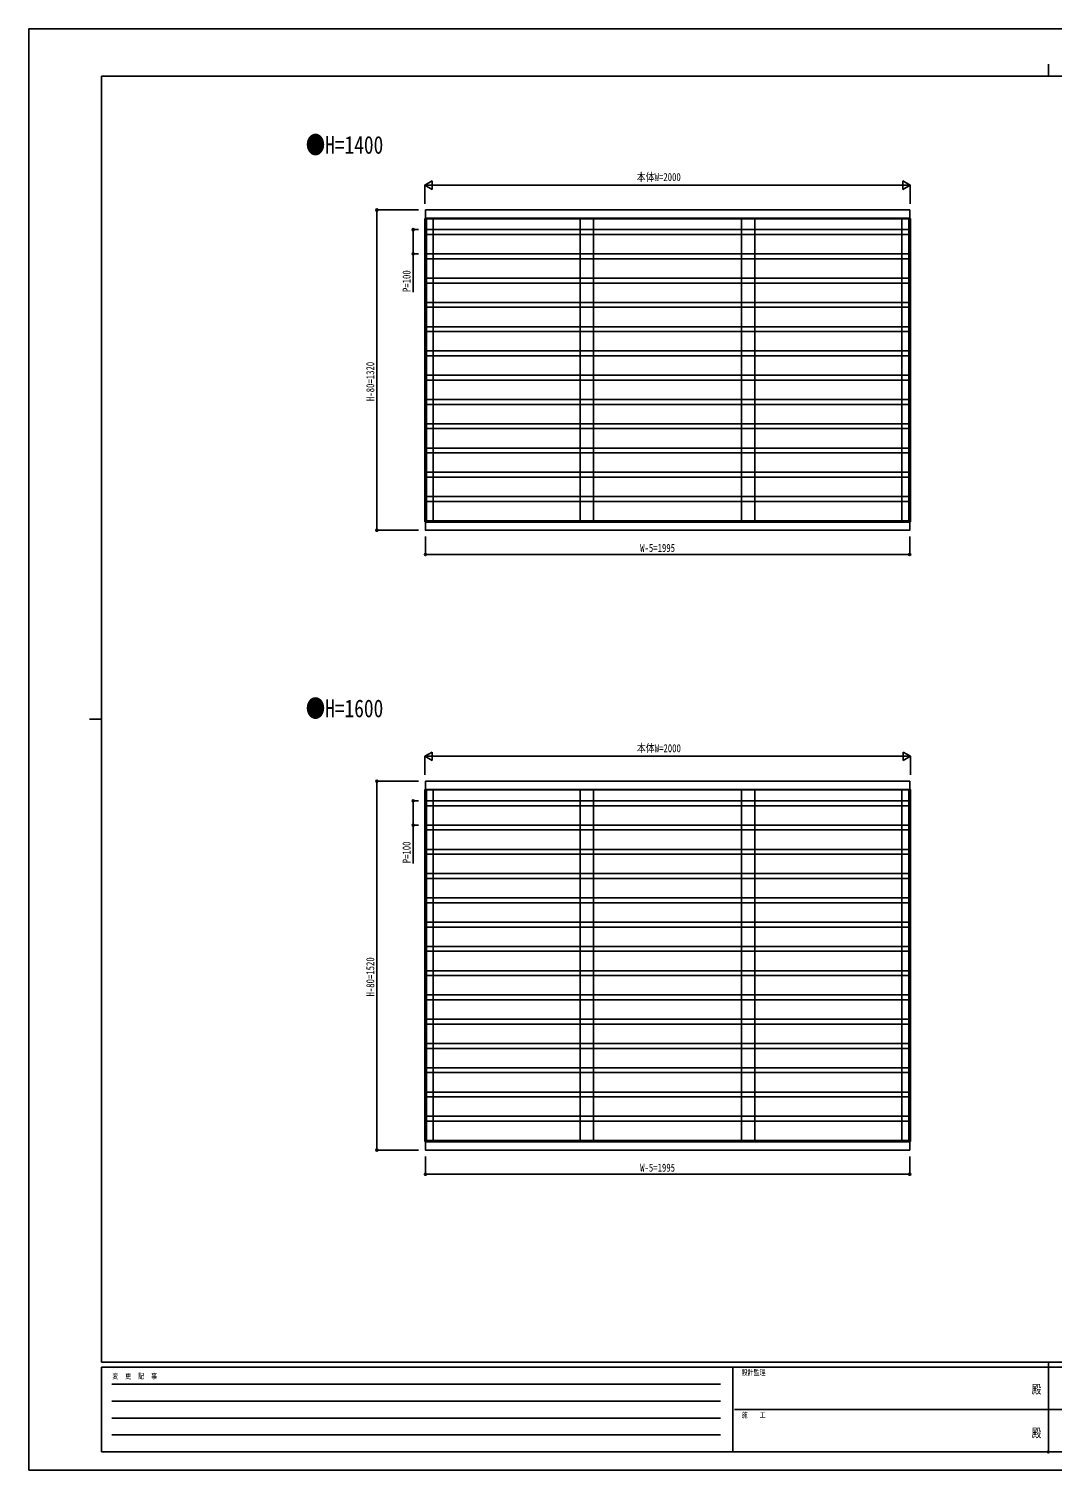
# Model space of a CAD drawing. Units: millimetres, scale not verified. Extents: x -4205 to 4205, y -2970 to 2970.
# Drawn here: x -4205 to 11, y -2970 to 2970 of the extents above; entities that cross this region are included whole.
import ezdxf
from ezdxf.enums import TextEntityAlignment as Align

# ---------------------------------------------------------------- set-up
doc = ezdxf.new("R2010")
doc.units = ezdxf.units.MM
doc.header["$LTSCALE"] = 16
doc.header["$PDMODE"] = 32
doc.header["$PDSIZE"] = 8
for name, color, linetype in [('0-1_USER1', 3, 'Continuous'), ('0-2_YKK_A1', 4, 'Continuous'), ('0-3_YKK_D', 6, 'Continuous'), ('0-4_YKK_ZWAK', 7, 'Continuous')]:
    doc.layers.add(name, color=color, linetype=linetype)
doc.styles.add('ＭＳ ゴシック', font='')
doc.styles.get('ＭＳ ゴシック').set_extended_font_data('MS Gothic')

msp = doc.modelspace()

# ---------------------------------------------------------------- linework, layer by layer
at = {"layer": '0-2_YKK_A1'}
for p, q in [((-2574.15, 2188.86), (-2567.15, 2188.86)), ((-2574.15, 2188.86), (-2574.15, 937.86)), ((-2572.15, 2188.86), (-2572.15, 937.86)), ((-2570.15, 2189.36), (-2570.15, 2188.86)), ((-580.15, 2187.36), (-2567.15, 2187.36)), ((-580.15, 2142.36), (-2567.15, 2142.36)), ((-2539.15, 937.36), (-2539.15, 2189.36)), ((-1933.65, 937.36), (-1933.65, 2189.36)), ((-1878.65, 937.36), (-1878.65, 2189.36)), ((-1268.65, 937.36), (-1268.65, 2189.36)), ((-1213.65, 937.36), (-1213.65, 2189.36)), ((-608.15, 937.36), (-608.15, 2189.36)), ((-573.15, 2188.86), (-580.15, 2188.86)), ((-577.15, 2189.36), (-577.15, 2188.86)), ((-575.15, 2188.86), (-575.15, 937.86)), ((-573.15, 2188.86), (-573.15, 937.86)), ((-580.15, 2122.36), (-2567.15, 2122.36)), ((-580.15, 2042.36), (-2567.15, 2042.36)), ((-580.15, 2022.36), (-2567.15, 2022.36)), ((-580.15, 1942.36), (-2567.15, 1942.36)), ((-580.15, 1922.36), (-2567.15, 1922.36)), ((-580.15, 1842.36), (-2567.15, 1842.36)), ((-580.15, 1822.36), (-2567.15, 1822.36)), ((-580.15, 1742.36), (-2567.15, 1742.36)), ((-580.15, 1722.36), (-2567.15, 1722.36)), ((-580.15, 1642.36), (-2567.15, 1642.36)), ((-580.15, 1622.36), (-2567.15, 1622.36)), ((-580.15, 1542.36), (-2567.15, 1542.36)), ((-580.15, 1522.36), (-2567.15, 1522.36)), ((-580.15, 1442.36), (-2567.15, 1442.36)), ((-580.15, 1422.36), (-2567.15, 1422.36)), ((-580.15, 1342.36), (-2567.15, 1342.36)), ((-580.15, 1322.36), (-2567.15, 1322.36)), ((-580.15, 1242.36), (-2567.15, 1242.36)), ((-580.15, 1222.36), (-2567.15, 1222.36)), ((-580.15, 1142.36), (-2567.15, 1142.36)), ((-580.15, 1122.36), (-2567.15, 1122.36)), ((-580.15, 1042.36), (-2567.15, 1042.36)), ((-580.15, 1022.36), (-2567.15, 1022.36)), ((-2569.15, 937.86), (-2569.15, 937.36)), ((-580.15, 942.36), (-2567.15, 942.36)), ((-578.15, 937.86), (-578.15, 937.36)), ((-2574.15, -165.16), (-2567.15, -165.16)), ((-2574.15, -165.16), (-2574.15, -1616.16)), ((-2572.15, -165.16), (-2572.15, -1616.16)), ((-2570.15, -164.66), (-2570.15, -165.16)), ((-580.15, -166.66), (-2567.15, -166.66)), ((-2539.15, -1616.66), (-2539.15, -164.66)), ((-1933.65, -1616.66), (-1933.65, -164.66)), ((-1878.65, -1616.66), (-1878.65, -164.66)), ((-1268.65, -1616.66), (-1268.65, -164.66)), ((-1213.65, -1616.66), (-1213.65, -164.66)), ((-608.15, -1616.66), (-608.15, -164.66)), ((-573.15, -165.16), (-580.15, -165.16)), ((-577.15, -164.66), (-577.15, -165.16)), ((-575.15, -165.16), (-575.15, -1616.16)), ((-573.15, -165.16), (-573.15, -1616.16)), ((-580.15, -211.66), (-2567.15, -211.66)), ((-580.15, -231.66), (-2567.15, -231.66)), ((-580.15, -311.66), (-2567.15, -311.66)), ((-580.15, -331.66), (-2567.15, -331.66)), ((-580.15, -411.66), (-2567.15, -411.66)), ((-580.15, -431.66), (-2567.15, -431.66)), ((-580.15, -511.66), (-2567.15, -511.66)), ((-580.15, -531.66), (-2567.15, -531.66)), ((-580.15, -611.66), (-2567.15, -611.66)), ((-580.15, -631.66), (-2567.15, -631.66)), ((-580.15, -711.66), (-2567.15, -711.66)), ((-580.15, -731.66), (-2567.15, -731.66)), ((-580.15, -811.66), (-2567.15, -811.66)), ((-580.15, -831.66), (-2567.15, -831.66)), ((-580.15, -911.66), (-2567.15, -911.66)), ((-580.15, -931.66), (-2567.15, -931.66)), ((-580.15, -1011.66), (-2567.15, -1011.66)), ((-580.15, -1031.66), (-2567.15, -1031.66)), ((-580.15, -1111.66), (-2567.15, -1111.66)), ((-580.15, -1131.66), (-2567.15, -1131.66)), ((-580.15, -1211.66), (-2567.15, -1211.66)), ((-580.15, -1231.66), (-2567.15, -1231.66)), ((-580.15, -1311.66), (-2567.15, -1311.66)), ((-580.15, -1331.66), (-2567.15, -1331.66)), ((-580.15, -1411.66), (-2567.15, -1411.66)), ((-580.15, -1431.66), (-2567.15, -1431.66)), ((-580.15, -1511.66), (-2567.15, -1511.66)), ((-580.15, -1531.66), (-2567.15, -1531.66)), ((-2569.15, -1616.16), (-2569.15, -1616.66)), ((-580.15, -1611.66), (-2567.15, -1611.66)), ((-578.15, -1616.16), (-578.15, -1616.66))]:
    msp.add_line(p, q, dxfattribs=at)
for points in [[(-2571.15, 2223.36), (-576.15, 2223.36), (-576.15, 2189.36), (-2571.15, 2189.36)], [(-2571.15, 937.36), (-576.15, 937.36), (-576.15, 903.36), (-2571.15, 903.36)], [(-2571.15, -130.66), (-576.15, -130.66), (-576.15, -164.66), (-2571.15, -164.66)], [(-2571.15, -1616.66), (-576.15, -1616.66), (-576.15, -1650.66), (-2571.15, -1650.66)]]:
    msp.add_lwpolyline(points, close=True, dxfattribs=at)
for points in [[(-2567.15, 2188.86), (-2567.15, 937.86), (-2574.15, 937.86)], [(-580.15, 2188.86), (-580.15, 937.86), (-573.15, 937.86)], [(-2567.15, -165.16), (-2567.15, -1616.16), (-2574.15, -1616.16)], [(-580.15, -165.16), (-580.15, -1616.16), (-573.15, -1616.16)]]:
    msp.add_lwpolyline(points, dxfattribs=at)
at = {"layer": '0-3_YKK_D'}
for p, q in [((-2573.65, 2325.86), (-2543.34, 2343.36)), ((-2573.65, 2249.36), (-2573.65, 2326.86)), ((-2573.65, 2325.86), (-2543.34, 2308.36)), ((-2573.65, 2325.86), (-2513.03, 2325.86)), ((-2543.34, 2308.36), (-2543.34, 2343.36)), ((-608.65, 2325.86), (-2538.65, 2325.86)), ((-573.65, 2325.86), (-634.27, 2325.86)), ((-573.65, 2325.86), (-603.96, 2343.36)), ((-603.96, 2343.36), (-603.96, 2308.36)), ((-573.65, 2325.86), (-603.96, 2308.36)), ((-573.65, 2249.36), (-573.65, 2326.86)), ((-2600.15, 2223.36), (-2772.15, 2223.36)), ((-2771.15, 2223.36), (-2771.15, 903.36)), ((-2600.15, 2142.36), (-2622.57, 2142.36)), ((-2600.15, 2042.36), (-2622.57, 2042.36)), ((-2600.15, 903.36), (-2772.15, 903.36)), ((-2571.15, 877.36), (-2571.15, 802.36)), ((-576.15, 877.36), (-576.15, 802.36)), ((-2571.15, 803.36), (-576.15, 803.36)), ((-2573.15, -28.16), (-2542.84, -10.66)), ((-2573.15, -104.66), (-2573.15, -27.16)), ((-2573.15, -28.16), (-2542.84, -45.66)), ((-2573.15, -28.16), (-2512.53, -28.16)), ((-2542.84, -45.66), (-2542.84, -10.66)), ((-608.15, -28.16), (-2538.15, -28.16)), ((-573.15, -28.16), (-633.77, -28.16)), ((-573.15, -28.16), (-603.46, -10.66)), ((-603.46, -10.66), (-603.46, -45.66)), ((-573.15, -28.16), (-603.46, -45.66)), ((-573.15, -104.66), (-573.15, -27.16)), ((-2600.15, -130.66), (-2772.15, -130.66)), ((-2771.15, -130.66), (-2771.15, -1650.66)), ((-2600.15, -211.66), (-2622.57, -211.66)), ((-2600.15, -311.66), (-2622.57, -311.66)), ((-2600.15, -1650.66), (-2772.15, -1650.66)), ((-2571.15, -1676.66), (-2571.15, -1751.66)), ((-576.15, -1676.66), (-576.15, -1751.66)), ((-2571.15, -1750.66), (-576.15, -1750.66))]:
    msp.add_line(p, q, dxfattribs=at)
for points in [[(-2621.57, 2142.36), (-2621.57, 2042.36), (-2621.57, 1884.16)], [(-2621.57, -211.66), (-2621.57, -311.66), (-2621.57, -469.86)]]:
    msp.add_lwpolyline(points, dxfattribs=at)
for centre in [(-2771.15, 2223.36), (-2621.57, 2142.36), (-2621.57, 2042.36), (-2771.15, 903.36), (-2571.15, 803.36), (-576.15, 803.36), (-2771.15, -130.66), (-2621.57, -211.66), (-2621.57, -311.66), (-2771.15, -1650.66), (-2571.15, -1750.66), (-576.15, -1750.66)]:
    msp.add_circle(centre, 4.25, dxfattribs=at)
at = {"layer": '0-4_YKK_ZWAK'}
for p, q in [((-4.98, 2825), (-4.98, 2775)), ((3895.02, 2775), (-3904.98, 2775)), ((-3904.98, -2525), (-3904.98, 2775)), ((-3954.98, 125), (-3904.98, 125)), ((3895.02, -2525), (-3904.98, -2525)), ((-1304.98, -2545), (-3904.98, -2545)), ((-3904.98, -2895), (-3904.98, -2545)), ((-1304.98, -2545), (-1304.98, -2895)), ((-4.98, -2545), (-1304.98, -2545)), ((-4.98, -2525), (-4.98, -2895)), ((1295.02, -2545), (-4.98, -2545)), ((-3862.48, -2615), (-1354.98, -2615)), ((-3862.48, -2685), (-1354.98, -2685)), ((-1297.48, -2720), (-4.98, -2720)), ((-4.98, -2720), (1295.02, -2720)), ((-3862.48, -2755), (-1354.98, -2755)), ((-3862.48, -2825), (-1354.98, -2825)), ((-3904.98, -2895), (-1304.98, -2895)), ((-1304.98, -2895), (-4.98, -2895)), ((-4.98, -2895), (1295.02, -2895))]:
    msp.add_line(p, q, dxfattribs=at)
msp.add_lwpolyline([(-4205, -2970), (4205, -2970), (4205, 2970), (-4205, 2970)], close=True, dxfattribs=at)
msp.add_point((-4.98, -2895), dxfattribs=at)

# ---------------------------------------------------------------- texts
at = {"layer": '0-1_USER1', "style": 'ＭＳ ゴシック', "width": 0.8}
for s, p in [('●H=1400', (-3064.14, 2433.19)), ('●H=1600', (-3064.14, 110.83))]:
    msp.add_text(s, height=73.31, dxfattribs=at).set_placement(p, align=Align.BOTTOM_LEFT)
at = {"layer": '0-3_YKK_D', "style": 'ＭＳ ゴシック', "width": 0.8}
for s, p in [('本体W=2000', (-1700.85, 2332.86)), ('W-5=1995', (-1686.45, 804.36)), ('本体W=2000', (-1700.35, -21.16)), ('W-5=1995', (-1686.45, -1749.66))]:
    msp.add_text(s, height=32.99, dxfattribs=at).set_placement(p, align=Align.BOTTOM_LEFT)
for s, p in [('P=100', (-2622.57, 1885.16)), ('H-80=1320', (-2772.15, 1436.16)), ('P=100', (-2622.57, -468.86)), ('H-80=1520', (-2772.15, -1017.86))]:
    msp.add_text(s, height=32.99, rotation=90, dxfattribs=at).set_placement(p, align=Align.BOTTOM_LEFT)
at = {"layer": '0-4_YKK_ZWAK', "style": 'ＭＳ ゴシック', "width": 0.8}
for s, height, p in [('設計監理', 21.99, (-1268.31, -2585)), ('変  更  記  事', 21.99, (-3861.31, -2600)), ('殿', 36.66, (-73.67, -2665.83)), ('施\u3000\u3000工', 21.99, (-1268.31, -2760)), ('殿', 36.66, (-73.67, -2845.83))]:
    msp.add_text(s, height=height, dxfattribs=at).set_placement(p, align=Align.BOTTOM_LEFT)

doc.saveas('drawing.dxf')
